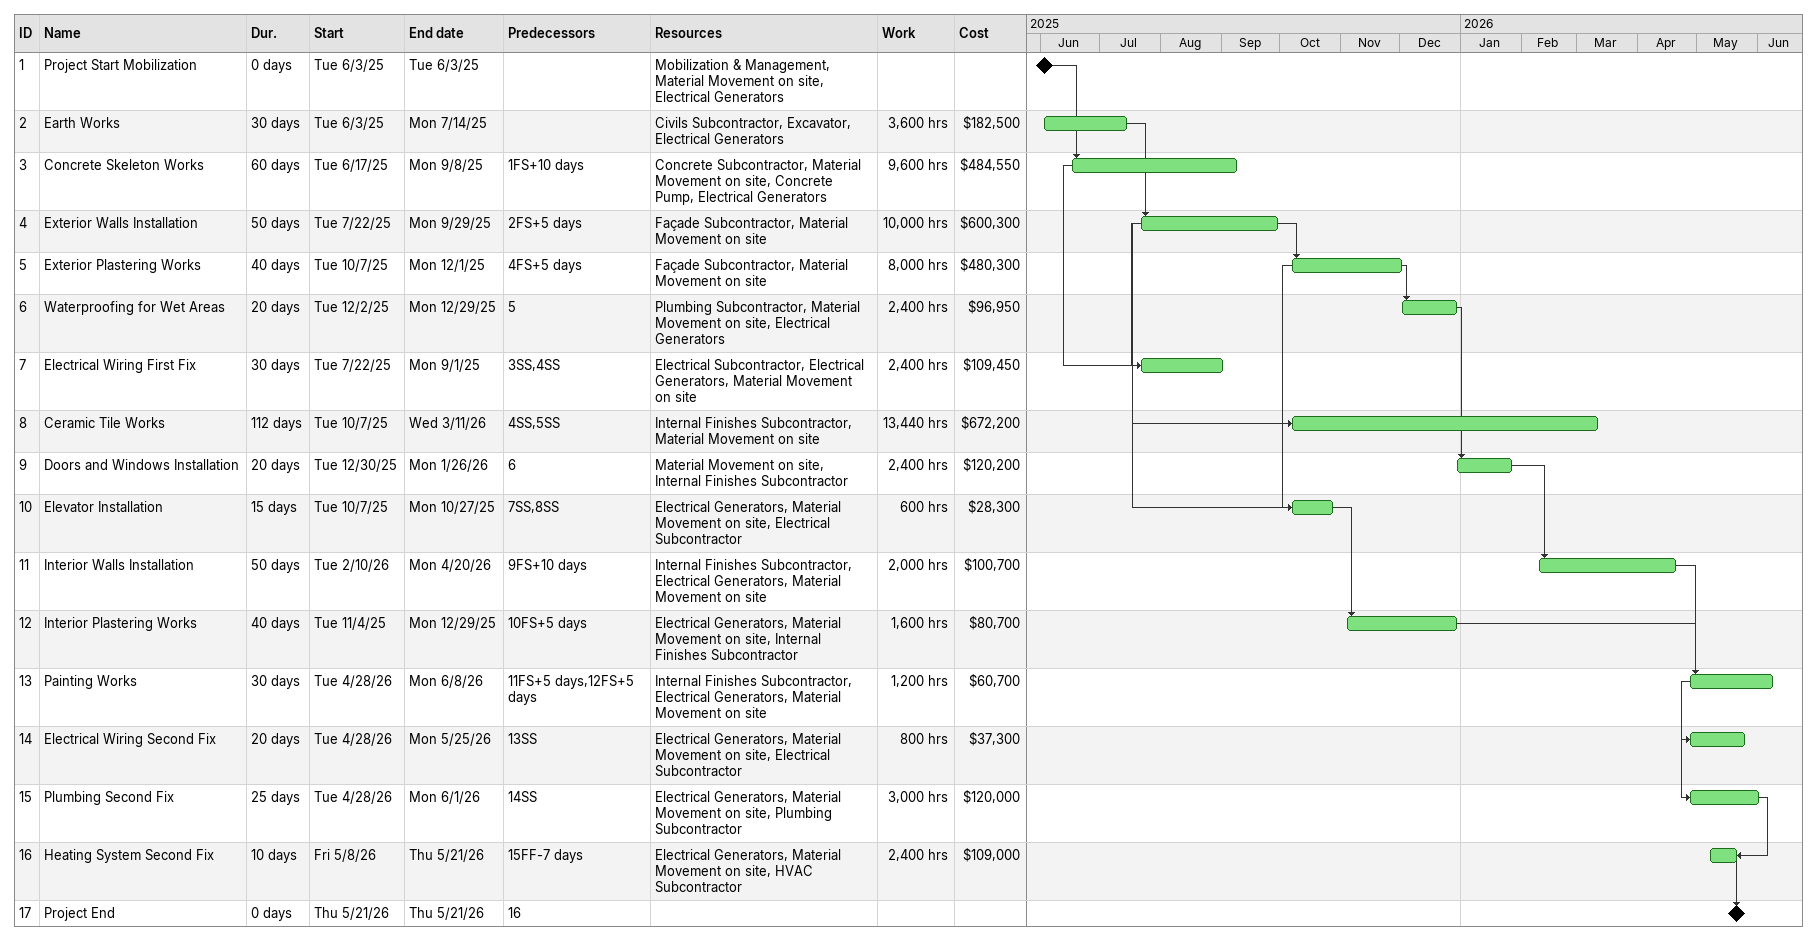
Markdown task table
| ID | Task | Duration | Start | Finish | Predecessors | Resources | Work (h) | Cost ($) |
|---|---|---|---|---|---|---|---|---|
| 1 | Project Start Mobilization | 0d | 2025-06-03 | 2025-06-03 |  | Mobilization & Management, Material Movement on site, Electrical Generators |  |  |
| 2 | Earth Works | 30d | 2025-06-03 | 2025-07-14 |  | Civils Subcontractor, Excavator, Electrical Generators | 3600 | 182500 |
| 3 | Concrete Skeleton Works | 60d | 2025-06-17 | 2025-09-08 | 1FS+10d | Concrete Subcontractor, Material Movement on site, Concrete Pump, Electrical Generators | 9600 | 484550 |
| 4 | Exterior Walls Installation | 50d | 2025-07-22 | 2025-09-29 | 2FS+5d | Façade Subcontractor, Material Movement on site | 10000 | 600300 |
| 5 | Exterior Plastering Works | 40d | 2025-10-07 | 2025-12-01 | 4FS+5d | Façade Subcontractor, Material Movement on site | 8000 | 480300 |
| 6 | Waterproofing for Wet Areas | 20d | 2025-12-02 | 2025-12-29 | 5 | Plumbing Subcontractor, Material Movement on site, Electrical Generators | 2400 | 96950 |
| 7 | Electrical Wiring First Fix | 30d | 2025-07-22 | 2025-09-01 | 3SS, 4SS | Electrical Subcontractor, Electrical Generators, Material Movement on site | 2400 | 109450 |
| 8 | Ceramic Tile Works | 112d | 2025-10-07 | 2026-03-11 | 4SS, 5SS | Internal Finishes Subcontractor, Material Movement on site | 13440 | 672200 |
| 9 | Doors and Windows Installation | 20d | 2025-12-30 | 2026-01-26 | 6 | Material Movement on site, Internal Finishes Subcontractor | 2400 | 120200 |
| 10 | Elevator Installation | 15d | 2025-10-07 | 2025-10-27 | 7SS, 8SS | Electrical Generators, Material Movement on site, Electrical Subcontractor | 600 | 28300 |
| 11 | Interior Walls Installation | 50d | 2026-02-10 | 2026-04-20 | 9FS+10d | Internal Finishes Subcontractor, Electrical Generators, Material Movement on site | 2000 | 100700 |
| 12 | Interior Plastering Works | 40d | 2025-11-04 | 2025-12-29 | 10FS+5d | Electrical Generators, Material Movement on site, Internal Finishes Subcontractor | 1600 | 80700 |
| 13 | Painting Works | 30d | 2026-04-28 | 2026-06-08 | 11FS+5d, 12FS+5d | Internal Finishes Subcontractor, Electrical Generators, Material Movement on site | 1200 | 60700 |
| 14 | Electrical Wiring Second Fix | 20d | 2026-04-28 | 2026-05-25 | 13SS | Electrical Generators, Material Movement on site, Electrical Subcontractor | 800 | 37300 |
| 15 | Plumbing Second Fix | 25d | 2026-04-28 | 2026-06-01 | 14SS | Electrical Generators, Material Movement on site, Plumbing Subcontractor | 3000 | 120000 |
| 16 | Heating System Second Fix | 10d | 2026-05-08 | 2026-05-21 | 15FF-7d | Electrical Generators, Material Movement on site, HVAC Subcontractor | 2400 | 109000 |
| 17 | Project End | 0d | 2026-05-21 | 2026-05-21 | 16 |  |  |  |
